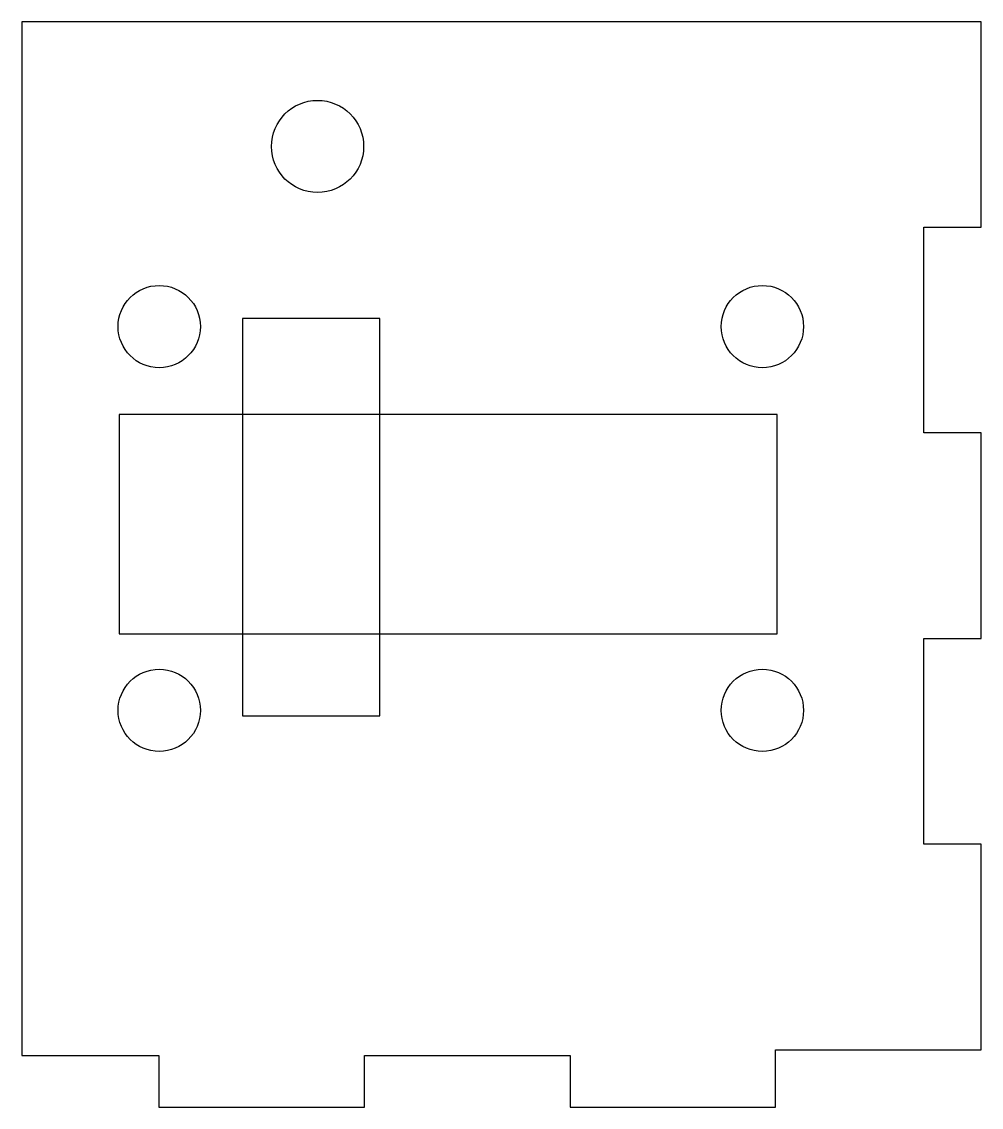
# Model space of a CAD drawing. Header units: millimetres. Extents: x -38.1 to 31.9, y -10.5 to 68.7.
import ezdxf

# ---------------------------------------------------------------- set-up
doc = ezdxf.new("R2010")
doc.units = ezdxf.units.MM
doc.layers.get('0').update_dxf_attribs({"linetype": 'CONTINUOUS'})

msp = doc.modelspace()

# ---------------------------------------------------------------- linework, layer by layer
for points in [[(31.886, 38.653), (27.686, 38.653), (27.686, 53.653), (31.886, 53.653), (31.886, 68.653), (-38.114, 68.653), (-38.114, -6.769), (-28.114, -6.769), (-28.114, -10.547), (-13.114, -10.547), (-13.114, -6.769), (1.886, -6.769), (1.886, -10.547), (16.886, -10.547), (16.886, -6.347), (31.886, -6.347), (31.886, 8.653), (27.686, 8.653), (27.686, 23.653), (31.886, 23.653)], [(-12, 47), (-22, 47), (-22, 18), (-12, 18)], [(17, 40), (-31, 40), (-31, 24), (17, 24)]]:
    msp.add_lwpolyline(points, close=True)
for centre, radius in [((-16.531, 59.552), 3.361), ((-28.082, 46.41), 3), ((15.918, 46.41), 3), ((-28.082, 18.41), 3), ((15.918, 18.41), 3)]:
    msp.add_circle(centre, radius)

doc.saveas('drawing.dxf')
